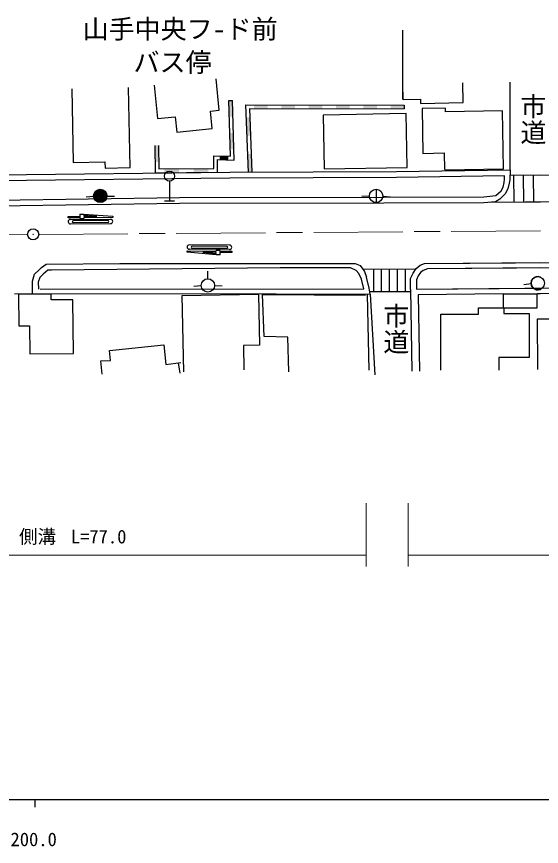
# Model space of a CAD drawing. Units: millimetres, scale not verified. Extents: x 40006 to 680102, y 20003 to 380057.
# Drawn here: x 265584 to 336206, y 198744 to 310277 of the extents above; entities that cross this region are included whole.
import ezdxf
from ezdxf.enums import TextEntityAlignment as Align

# ---------------------------------------------------------------- set-up
doc = ezdxf.new("R2010")
doc.units = ezdxf.units.MM
doc.header["$LTSCALE"] = 1000.15
doc.linetypes.add('CHAIN', pattern=[18.5, 12, -1.5, 3.5, -1.5])
for name, color, linetype, lineweight in [('M-BGD', 7, 'Continuous', 25), ('M-BMK', 2, 'CHAIN', 13), ('M-BMK-SRVR', 3, 'Continuous', 25), ('M-STR-HTXT', 7, 'Continuous', 13), ('M-TTL-BAND', 7, 'Continuous', 25)]:
    doc.layers.add(name, color=color, linetype=linetype, lineweight=lineweight)
doc.styles.add('@ＭＳ ゴシック', font='')
doc.styles.add('ＭＳ ゴシック', font='')
doc.styles.get('@ＭＳ ゴシック').set_extended_font_data('@MS Gothic')
doc.styles.get('ＭＳ ゴシック').set_extended_font_data('MS Gothic')

msp = doc.modelspace()

# ---------------------------------------------------------------- hatches: boundary and pattern name
at = {"layer": 'M-BGD'}
for points in [[(294199, 296800), (294130, 298983), (294630, 298999), (294699, 296815)], [(294199, 296800), (294130, 298983), (294630, 298999), (294699, 296815)], [(297539, 298426), (299377, 298421), (299375, 297921), (297538, 297926)], [(297539, 298426), (299377, 298421), (299375, 297921), (297538, 297926)], [(301214, 298415), (303051, 298410), (303050, 297910), (301213, 297915)], [(301214, 298415), (303051, 298410), (303050, 297910), (301213, 297915)], [(304889, 298404), (306726, 298399), (306725, 297899), (304887, 297904)], [(304889, 298404), (306726, 298399), (306725, 297898), (304887, 297904)], [(308563, 298393), (310401, 298387), (310399, 297887), (308562, 297893)], [(308563, 298393), (310401, 298387), (310399, 297887), (308562, 297893)], [(312238, 298382), (314075, 298376), (314074, 297876), (312237, 297882)], [(312238, 298382), (314075, 298376), (314074, 297876), (312237, 297882)], [(315913, 298371), (317750, 298365), (317749, 297865), (315911, 297871)], [(315913, 298371), (317750, 298365), (317749, 297865), (315911, 297871)], [(296595, 294256), (296505, 296713), (297005, 296731), (297095, 294274)], [(296595, 294256), (296505, 296713), (297005, 296731), (297095, 294274)], [(294337, 292432), (294268, 294616), (294768, 294632), (294836, 292448)], [(294337, 292432), (294268, 294616), (294768, 294632), (294836, 292448)], [(284673, 292960), (284711, 290757), (284211, 290749), (284173, 292952)], [(284673, 292960), (284711, 290757), (284211, 290749), (284173, 292952)], [(292936, 291553), (294066, 291522), (294052, 291022), (292922, 291053)], [(292936, 291553), (294066, 291522), (294052, 291022), (292922, 291053)], [(296776, 289343), (296686, 291799), (297186, 291818), (297276, 289361)], [(296776, 289343), (296686, 291799), (297186, 291818), (297276, 289361)], [(285465, 289807), (287436, 289822), (287440, 289322), (285469, 289307)], [(285465, 289807), (287436, 289822), (287440, 289322), (285469, 289307)], [(289407, 289837), (291377, 289852), (291381, 289352), (289410, 289337)], [(289407, 289837), (291377, 289852), (291381, 289352), (289410, 289337)]]:
    msp.add_hatch(color=256, dxfattribs=at).paths.add_polyline_path(points)

# ---------------------------------------------------------------- linework, layer by layer
for p, q in [((317529, 308440), (317529, 299153)), ((317529, 308440), (317529, 299153)), ((292840, 297686), (292425, 301897)), ((292840, 297686), (292425, 301897)), ((325698, 298746), (325625, 301365)), ((325698, 298746), (325625, 301365)), ((332022, 289675), (331979, 301461)), ((332022, 289675), (331979, 301461)), ((273023, 300574), (273217, 290665)), ((273023, 300574), (273217, 290665)), ((280855, 289991), (280646, 300763)), ((280855, 289991), (280646, 300763)), ((284110, 301078), (284555, 296571)), ((284110, 301078), (284555, 296571)), ((317505, 301139), (317560, 299188)), ((317505, 301139), (317560, 299188)), ((294130, 298983), (294630, 298999)), ((294130, 298983), (294630, 298999)), ((294366, 291513), (294130, 298983)), ((294366, 291513), (294130, 298983)), ((294882, 290999), (294630, 298999)), ((294882, 290999), (294630, 298999)), ((317623, 299125), (319932, 299189)), ((317623, 299125), (319932, 299189)), ((319932, 299189), (319949, 298586)), ((319932, 299189), (319949, 298586)), ((296776, 289343), (296442, 298430)), ((296442, 298430), (317750, 298365)), ((296776, 289343), (296442, 298430)), ((296442, 298430), (317750, 298365)), ((297276, 289361), (296961, 297928)), ((296961, 297928), (317749, 297865)), ((297276, 289361), (296961, 297928)), ((296961, 297928), (317749, 297865)), ((317750, 298365), (317749, 297865)), ((317750, 298365), (317749, 297865)), ((319949, 298586), (325698, 298746)), ((319949, 298586), (325698, 298746)), ((323292, 297982), (320169, 297931)), ((323292, 297982), (320169, 297931)), ((320169, 297931), (320268, 291897)), ((320169, 297931), (320268, 291897)), ((323300, 297487), (323292, 297982)), ((323300, 297487), (323292, 297982)), ((284555, 296571), (286934, 296806)), ((284555, 296571), (286934, 296806)), ((286934, 296806), (287136, 294754)), ((286934, 296806), (287136, 294754)), ((291661, 297570), (292840, 297686)), ((291661, 297570), (292840, 297686)), ((291893, 295223), (291661, 297570)), ((291893, 295223), (291661, 297570)), ((318002, 297240), (306853, 297048)), ((318002, 297240), (306853, 297048)), ((306853, 297048), (306977, 289802)), ((306853, 297048), (306977, 289802)), ((318126, 289993), (318002, 297240)), ((318126, 289993), (318002, 297240)), ((330979, 297613), (323300, 297487)), ((330979, 297613), (323300, 297487)), ((331107, 289805), (330979, 297613)), ((331107, 289805), (330979, 297613)), ((287136, 294754), (291893, 295223)), ((287136, 294754), (291893, 295223)), ((284173, 292952), (284236, 289298)), ((284173, 292952), (284236, 289298)), ((284673, 292960), (284728, 289802)), ((284673, 292960), (284728, 289802)), ((292114, 289857), (292114, 291576)), ((292114, 291576), (294366, 291513)), ((292114, 289857), (292114, 291576)), ((292114, 291576), (294366, 291513)), ((320268, 291897), (323130, 291944)), ((320268, 291897), (323130, 291944)), ((323130, 291944), (323166, 289739)), ((323130, 291944), (323166, 289739)), ((273217, 290665), (277481, 290748)), ((273217, 290665), (277481, 290748)), ((277481, 290748), (277497, 289926)), ((277481, 290748), (277497, 289926)), ((277497, 289926), (280855, 289991)), ((277497, 289926), (280855, 289991)), ((292614, 289361), (292614, 291062)), ((292614, 291062), (294882, 290999)), ((292614, 289361), (292614, 291062)), ((292614, 291062), (294882, 290999)), ((306977, 289802), (318126, 289993)), ((306977, 289802), (318126, 289993)), ((256126, 288949), (294295, 289348)), ((284236, 289298), (292614, 289361)), ((284236, 289298), (292614, 289361)), ((284728, 289802), (292114, 289857)), ((284728, 289802), (292114, 289857)), ((294295, 289348), (316713, 289467)), ((316713, 289467), (332022, 289675)), ((323229, 289676), (331107, 289805)), ((323229, 289676), (331107, 289805)), ((332022, 289675), (331944, 288348)), ((337309, 288956), (331977, 288899)), ((336065, 288943), (331977, 288899)), ((332447, 288904), (332485, 285349)), ((332447, 288904), (332485, 285349)), ((333824, 285363), (333786, 288918)), ((333824, 285363), (333786, 288918)), ((335163, 285378), (335125, 288933)), ((335163, 285378), (335125, 288933)), ((294301, 288547), (256139, 288149)), ((286159, 288163), (286159, 285533)), ((316720, 288667), (294301, 288547)), ((331259, 288865), (316720, 288667)), ((331040, 287353), (331177, 288000)), ((331177, 288000), (331248, 288427)), ((331248, 288427), (331259, 288865)), ((331865, 287870), (331705, 287113)), ((331944, 288348), (331865, 287870)), ((313958, 287067), (313958, 285276)), ((313958, 287067), (313958, 285276)), ((330088, 286209), (330782, 286865)), ((330782, 286865), (331040, 287353)), ((331705, 287113), (331347, 286435)), ((256352, 285522), (287518, 285960)), ((275951, 286104), (274953, 286028)), ((277748, 286151), (278748, 286129)), ((285479, 285533), (286829, 285533)), ((287518, 285960), (315008, 286000)), ((313059, 286141), (312059, 286106)), ((313059, 286141), (312059, 286106)), ((314857, 286120), (315856, 286063)), ((314857, 286120), (315856, 286063)), ((314857, 286120), (315856, 286063)), ((314857, 286120), (315856, 286063)), ((315008, 286000), (328435, 286040)), ((328435, 286040), (330088, 286209)), ((330629, 285758), (330031, 285399)), ((331347, 286435), (330629, 285758)), ((287524, 285160), (256360, 284721)), ((315010, 285200), (287524, 285160)), ((328477, 285240), (315010, 285200)), ((330031, 285399), (328477, 285240)), ((329198, 285314), (340452, 285435)), ((329198, 285314), (336065, 285388)), ((272519, 283397), (274079, 283408)), ((272519, 283397), (274079, 283408)), ((272520, 283217), (272519, 283397)), ((272520, 283217), (272519, 283397)), ((274077, 283738), (274617, 283742)), ((274077, 283738), (274617, 283742)), ((274077, 283738), (274081, 283138)), ((274077, 283738), (274081, 283138)), ((276388, 283425), (274604, 283563)), ((276388, 283425), (274604, 283563)), ((274617, 283742), (278520, 283440)), ((274617, 283742), (278520, 283440)), ((274618, 283562), (274619, 283442)), ((274618, 283562), (274619, 283442)), ((274619, 283412), (276388, 283425)), ((274619, 283412), (276388, 283425)), ((278520, 283440), (278521, 283260)), ((278520, 283440), (278521, 283260)), ((274080, 283228), (272520, 283217)), ((274080, 283228), (272520, 283217)), ((272822, 283009), (278222, 283048)), ((272822, 283009), (278222, 283048)), ((272826, 282409), (278227, 282448)), ((272826, 282409), (278227, 282448)), ((277864, 282865), (273183, 282832)), ((277864, 282865), (273183, 282832)), ((273185, 282592), (277865, 282625)), ((273185, 282592), (277865, 282625)), ((274081, 283138), (274621, 283142)), ((274081, 283138), (274621, 283142)), ((274620, 283262), (274621, 283142)), ((274620, 283262), (274621, 283142)), ((278521, 283260), (274620, 283232)), ((278521, 283260), (274620, 283232)), ((294234, 278963), (288833, 278996)), ((294234, 278963), (288833, 278996)), ((294237, 279563), (288837, 279596)), ((294237, 279563), (288837, 279596)), ((289194, 279174), (293875, 279146)), ((289194, 279174), (293875, 279146)), ((293876, 279386), (289196, 279414)), ((293876, 279386), (289196, 279414)), ((292432, 278734), (292433, 278854)), ((292432, 278734), (292433, 278854)), ((292973, 278851), (292433, 278854)), ((292973, 278851), (292433, 278854)), ((292969, 278251), (292973, 278851)), ((292969, 278251), (292973, 278851)), ((288531, 278608), (288532, 278788)), ((288531, 278608), (288532, 278788)), ((292429, 278254), (288531, 278608)), ((292429, 278254), (288531, 278608)), ((288532, 278788), (292432, 278764)), ((288532, 278788), (292432, 278764)), ((290662, 278595), (292444, 278433)), ((292431, 278584), (290662, 278595)), ((290662, 278595), (292444, 278433)), ((292431, 278584), (290662, 278595)), ((292969, 278251), (292429, 278254)), ((292969, 278251), (292429, 278254)), ((292430, 278435), (292431, 278554)), ((292430, 278435), (292431, 278554)), ((294531, 278571), (292971, 278581)), ((294531, 278571), (292971, 278581)), ((292972, 278761), (294532, 278751)), ((292972, 278761), (294532, 278751)), ((294532, 278751), (294531, 278571)), ((294532, 278751), (294531, 278571)), ((268951, 276544), (269546, 276997)), ((268951, 276544), (269546, 276997)), ((269546, 276997), (279484, 277089)), ((269546, 276997), (279484, 277089)), ((279484, 277089), (311145, 277089)), ((279484, 277089), (311145, 277089)), ((311145, 277089), (311800, 276819)), ((311145, 277089), (311800, 276819)), ((311800, 276819), (312308, 276166)), ((311800, 276819), (312308, 276166)), ((319347, 276408), (319872, 276858)), ((319347, 276408), (319872, 276858)), ((319872, 276858), (320452, 277089)), ((319872, 276858), (320452, 277089)), ((320452, 277089), (342982, 277258)), ((320452, 277089), (336065, 277206)), ((267705, 274706), (268006, 275654)), ((267705, 274706), (268006, 275654)), ((268006, 275654), (268624, 276251)), ((268006, 275654), (268624, 276251)), ((268624, 276251), (268951, 276544)), ((268624, 276251), (268951, 276544)), ((269169, 275665), (268707, 275219)), ((269169, 275665), (268707, 275219)), ((269461, 275927), (269169, 275665)), ((269461, 275927), (269169, 275665)), ((269785, 276173), (269461, 275927)), ((269785, 276173), (269461, 275927)), ((270292, 276204), (269785, 276173)), ((270292, 276204), (269785, 276173)), ((301061, 276489), (270292, 276204)), ((301061, 276489), (270292, 276204)), ((291328, 275043), (291328, 276043)), ((310501, 276489), (301061, 276489)), ((310501, 276489), (301061, 276489)), ((311299, 276160), (310501, 276489)), ((311299, 276160), (310501, 276489)), ((311628, 275738), (311299, 276160)), ((311628, 275738), (311299, 276160)), ((312004, 274986), (311628, 275738)), ((312004, 274986), (311628, 275738)), ((319292, 276326), (312206, 276298)), ((319292, 276326), (312206, 276298)), ((312308, 276166), (312394, 275994)), ((312308, 276166), (312394, 275994)), ((312394, 275994), (312690, 275238)), ((312394, 275994), (312690, 275238)), ((313621, 276304), (313632, 273316)), ((313621, 276304), (313632, 273316)), ((314708, 273321), (314696, 276308)), ((314708, 273321), (314696, 276308)), ((315784, 273325), (315772, 276312)), ((315784, 273325), (315772, 276312)), ((316859, 273329), (316848, 276316)), ((316859, 273329), (316848, 276316)), ((317935, 273334), (317923, 276321)), ((317935, 273334), (317923, 276321)), ((318594, 275090), (318944, 275814)), ((318594, 275090), (318944, 275814)), ((318944, 275814), (319347, 276408)), ((318944, 275814), (319347, 276408)), ((319949, 275870), (319639, 275413)), ((319949, 275870), (319639, 275413)), ((320292, 276164), (319949, 275870)), ((320292, 276164), (319949, 275870)), ((320864, 276392), (320292, 276164)), ((320864, 276392), (320292, 276164)), ((342988, 276558), (320864, 276392)), ((336065, 276506), (320864, 276392)), ((267732, 273035), (267705, 274706)), ((267732, 273035), (267705, 274706)), ((268707, 275219), (268507, 274588)), ((268707, 275219), (268507, 274588)), ((268507, 274588), (268523, 273634)), ((268507, 274588), (268523, 273634)), ((312295, 273676), (312004, 274986)), ((312295, 273676), (312004, 274986)), ((313020, 273754), (312690, 275238)), ((313020, 273754), (312690, 275238)), ((318594, 273585), (318594, 275090)), ((318594, 273585), (318594, 275090)), ((319639, 275413), (319394, 274907)), ((319639, 275413), (319394, 274907)), ((319394, 274907), (319394, 273632)), ((319394, 274907), (319394, 273632)), ((268756, 273627), (312295, 273676)), ((268756, 273627), (312295, 273676)), ((290430, 274080), (289432, 274011)), ((290430, 274080), (289432, 274011)), ((292227, 274114), (293227, 274082)), ((292227, 274114), (293227, 274082)), ((313140, 272975), (313020, 273754)), ((313140, 272975), (313020, 273754)), ((313088, 273314), (318635, 273336)), ((313088, 273314), (318635, 273336)), ((318808, 262600), (318630, 273597)), ((318808, 262600), (318630, 273597)), ((319394, 273632), (385079, 274286)), ((319394, 273632), (336065, 273798)), ((334819, 274348), (333824, 274246)), ((334819, 274348), (333824, 274246)), ((385203, 273487), (335623, 273032)), ((265310, 273030), (287854, 273072)), ((270247, 272989), (265857, 272937)), ((270247, 272989), (265857, 272937)), ((265857, 272937), (265907, 268692)), ((265857, 272937), (265907, 268692)), ((270257, 272188), (270247, 272989)), ((270257, 272188), (270247, 272989)), ((273139, 272222), (270257, 272188)), ((273139, 272222), (270257, 272188)), ((273224, 265010), (273139, 272222)), ((273224, 265010), (273139, 272222)), ((287854, 273072), (313140, 272975)), ((287871, 272787), (298120, 272984)), ((287871, 272787), (298120, 272984)), ((288068, 262542), (287871, 272787)), ((288068, 262542), (287871, 272787)), ((298120, 272984), (298252, 266130)), ((298120, 272984), (298252, 266130)), ((298899, 267299), (298658, 272909)), ((298658, 272909), (312541, 272844)), ((298899, 267299), (298658, 272909)), ((298658, 272909), (312541, 272844)), ((312773, 272918), (312974, 262743)), ((312773, 272918), (312974, 262743)), ((313140, 272975), (313785, 262122)), ((313140, 272975), (313785, 262122)), ((331063, 273027), (319642, 272885)), ((331063, 273027), (319642, 272885)), ((319642, 272885), (319808, 262617)), ((319642, 272885), (319808, 262617)), ((331063, 273027), (331054, 271159)), ((331063, 273027), (331054, 271159)), ((331063, 273027), (335623, 273032)), ((331063, 273027), (335623, 273032)), ((335613, 271121), (335623, 273032)), ((335613, 271121), (335623, 273032)), ((336065, 273036), (335623, 273032)), ((327737, 270289), (327737, 271143)), ((327737, 271143), (331153, 271143)), ((327737, 270289), (327737, 271143)), ((327737, 271143), (331153, 271143)), ((331153, 271143), (331153, 270355)), ((331153, 271143), (335613, 271121)), ((331153, 271143), (331153, 270355)), ((331153, 271143), (335613, 271121)), ((322678, 262734), (322678, 270289)), ((322678, 270289), (327737, 270289)), ((322678, 262734), (322678, 270289)), ((322678, 270289), (327737, 270289)), ((331153, 270355), (334569, 270355)), ((331153, 270355), (334569, 270355)), ((334569, 270355), (334569, 264442)), ((334569, 270355), (334569, 264442)), ((335661, 269639), (338567, 269662)), ((335661, 269639), (336065, 269642)), ((335715, 262825), (335661, 269639)), ((335715, 262825), (335661, 269639)), ((265907, 268692), (267310, 268708)), ((265907, 268692), (267310, 268708)), ((267310, 268708), (267355, 264941)), ((267310, 268708), (267355, 264941)), ((302088, 267180), (298899, 267299)), ((302088, 267180), (298899, 267299)), ((302197, 262542), (302088, 267180)), ((302197, 262542), (302088, 267180)), ((278102, 265402), (285416, 266174)), ((278102, 265402), (285416, 266174)), ((285416, 266174), (285669, 263511)), ((285416, 266174), (285669, 263511)), ((298252, 266130), (296109, 266089)), ((298252, 266130), (296109, 266089)), ((296109, 266089), (296172, 262810)), ((296109, 266089), (296172, 262810)), ((267355, 264941), (273224, 265010)), ((267355, 264941), (273224, 265010)), ((278237, 264045), (278102, 265402)), ((278237, 264045), (278102, 265402)), ((334569, 264442), (330496, 264442)), ((330496, 264442), (330496, 262734)), ((334569, 264442), (330496, 264442)), ((330496, 264442), (330496, 262734)), ((276909, 264001), (278237, 264045)), ((276909, 264001), (278237, 264045)), ((277090, 262208), (276909, 264001)), ((277090, 262208), (276909, 264001)), ((285669, 263511), (287686, 263775)), ((285669, 263511), (287686, 263775)), ((287327, 263728), (287533, 262342)), ((287327, 263728), (287533, 262342))]:
    msp.add_line(p, q, dxfattribs=at)
for centre, radius in [((286159, 288833), 670), ((276848, 286172), 896), ((276848, 286172), 792), ((276848, 286172), 689), ((276848, 286172), 581), ((276848, 286172), 477), ((313958, 286172), 896), ((313958, 286172), 896), ((276848, 286172), 351), ((276848, 286172), 243), ((276848, 286172), 140), ((276848, 286172), 27), ((267813, 281004), 746), ((267813, 281004), 22.5), ((267813, 281004), 22.5), ((291328, 274143), 896), ((291328, 274143), 896), ((335714, 274440), 896)]:
    msp.add_circle(centre, radius, dxfattribs=at)
for centre, radius, start, end in [((272824, 282709), 300, 90.40869, 270.40869), ((272824, 282709), 300, 90.40869, 270.40869), ((273184, 282712), 120, 90.40869, 270.40869), ((273184, 282712), 120, 90.40869, 270.40869), ((277864, 282745), 120, 270.40869, 90.40869), ((277864, 282745), 120, 270.40869, 90.40869), ((278224, 282748), 300, 270.40869, 90.40869), ((278224, 282748), 300, 270.40869, 90.40869), ((288835, 279296), 300, 89.65485, 269.65485), ((288835, 279296), 300, 89.65485, 269.65485), ((289195, 279294), 120, 89.65485, 269.65485), ((289195, 279294), 120, 89.65485, 269.65485), ((293875, 279266), 120, 269.65485, 89.65485), ((293875, 279265), 120, 269.65485, 89.65485), ((294235, 279263), 300, 269.65485, 89.65485), ((294236, 279263), 300, 269.65485, 89.65485), ((335714, 274440), 896, 66.97757, 293.02242)]:
    msp.add_arc(centre, radius, start, end, dxfattribs=at)
at = {"layer": 'M-BMK'}
for p, q in [((268563, 281010), (366735, 281725)), ((268563, 281010), (336065, 281501)), ((168783, 280036), (267063, 280997)), ((224394, 280580), (267063, 280997))]:
    msp.add_line(p, q, dxfattribs=at)
at = {"layer": 'M-BMK-SRVR'}
msp.add_circle((267813, 281004), 746, dxfattribs=at)
at = {"layer": 'M-STR-HTXT'}
for p, q in [((312637, 244862), (312637, 236348)), ((318281, 244862), (318281, 236348)), ((312637, 237890), (234743, 237890)), ((385639, 237890), (318281, 237890))]:
    msp.add_line(p, q, dxfattribs=at)
at = {"layer": 'M-TTL-BAND'}
for p, q in [((40006, 205031), (579087, 205031)), ((268040, 205031), (268040, 204031))]:
    msp.add_line(p, q, dxfattribs=at)

# ---------------------------------------------------------------- texts
at = {"layer": 'M-BGD', "style": 'ＭＳ ゴシック'}
for s, p in [('山手中央フ-ド前', (274469, 306550)), ('バス停', (281318, 302083))]:
    msp.add_text(s, height=2566, dxfattribs=at).set_placement(p, align=Align.BOTTOM_LEFT)
at = {"layer": 'M-BGD', "style": '@ＭＳ ゴシック'}
for p in [(333025, 299975), (314580, 271830)]:
    msp.add_text('市道', height=2566, rotation=270, dxfattribs=at).set_placement(p, align=Align.BOTTOM_LEFT)
at = {"layer": 'M-STR-HTXT', "style": 'ＭＳ ゴシック'}
for s, p in [('側溝', (265907, 238918)), ('L=77.0', (272885, 238918))]:
    msp.add_text(s, height=1833, dxfattribs=at).set_placement(p, align=Align.BOTTOM_LEFT)
at = {"layer": 'M-TTL-BAND', "style": 'ＭＳ ゴシック'}
msp.add_text('200.0', height=1833, dxfattribs=at).set_placement((267885, 198224), align=Align.BOTTOM_CENTER)

doc.saveas('drawing.dxf')
